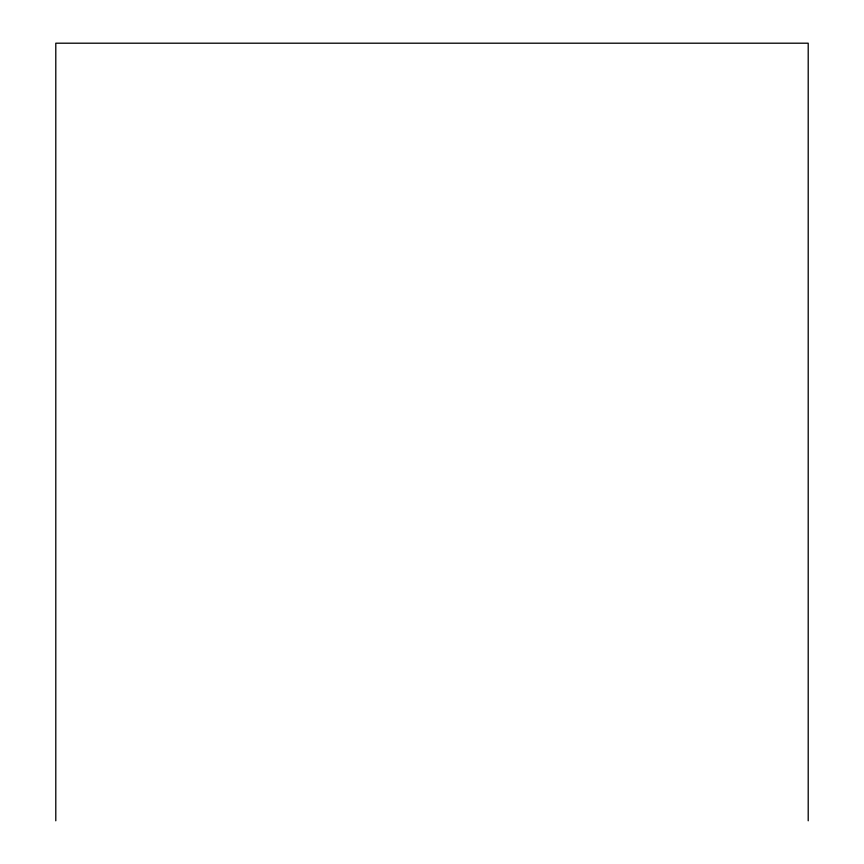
<?xml version="1.0" encoding="UTF-8"?>
<svg xmlns="http://www.w3.org/2000/svg" width="864" height="864" viewBox="0 0 864 864"><rect width="100%" height="100%" fill="white"/><g stroke="black" fill="none" stroke-linecap="round" stroke-linejoin="round"><path stroke-width="1.3" d="M808.207 820.8L808.207 43.2L55.793 43.2L55.793 820.8"/></g></svg>
